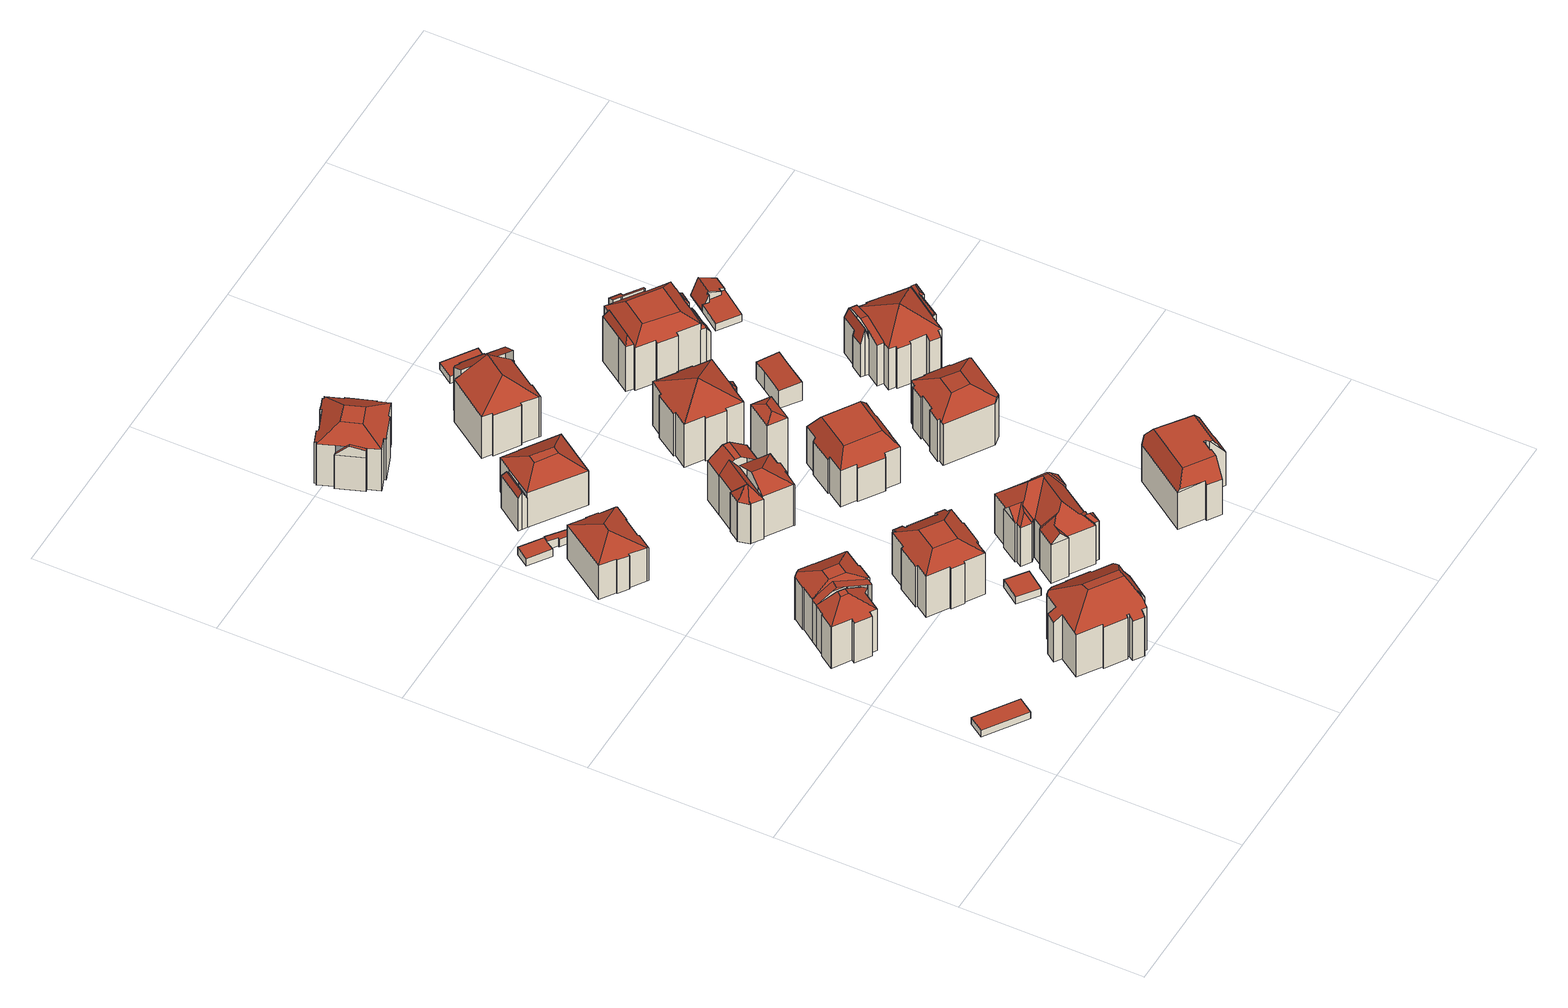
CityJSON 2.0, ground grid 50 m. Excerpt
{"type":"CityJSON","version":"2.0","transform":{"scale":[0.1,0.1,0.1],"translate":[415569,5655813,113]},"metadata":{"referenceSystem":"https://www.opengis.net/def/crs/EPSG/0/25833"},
"CityObjects":{
"building1":{"type":"Building","attributes":{"Dachtyp_tdc":"tdcPolyFlatRoof","Gemeindeschluessel":14612000,"Dachneigung":0,"QualitaetDacherkennung":82,"Geometrietyp2DReferenz":"3000","measuredHeight":2.28,"function":"31001_2463","roofType":"1000"},"geometry":[{"type":"Solid","lod":"2","boundaries":[[[[0,1,2,3]],[[1,4,5,2]],[[4,6,7,5]],[[6,0,3,7]],[[6,4,1,0]],[[3,2,5,7]]]],"semantics":{"surfaces":[{"type":"WallSurface"},{"type":"RoofSurface"},{"type":"GroundSurface"}],"values":[[0,0,0,0,1,2]]}}]},
"building2":{"type":"Building","attributes":{"Gemeindeschluessel":14612000,"Geometrietyp2DReferenz":"3000","function":"31001_9998","roofType":"9999"},"children":["building2-1","building2-2","building2-3"]},
"building2-1":{"type":"BuildingPart","attributes":{"Dachtyp_tdc":"tdcFreeFormRoof","Dachneigung":27.85,"QualitaetDacherkennung":49,"Geometrietyp2DReferenz":"3000","measuredHeight":16.97,"roofType":"5000"},"parents":["building2"],"geometry":[{"type":"MultiSurface","lod":"2","boundaries":[[[8,9,10,11]],[[9,12,13,10]],[[12,14,15,13]],[[14,16,17,15]],[[16,18,19,17]],[[18,20,21,19]],[[20,22,23,21]],[[22,24,25,23]],[[24,26,27,25]],[[26,28,29,27]],[[28,30,31,29]],[[30,32,33,31]],[[32,34,35,33]],[[34,36,37,35]],[[36,38,39,37]],[[38,40,39]],[[8,11,41]],[[18,16,14,12,9,8,42,43]],[[28,26,24,22,20,18,43,44]],[[38,36,34,32,30,28,44,45]],[[8,46,47,38,45,42]],[[45,44,43,42]],[[10,13,15,17,19,21,23,25,27,29,31,33,35,37,39,11]]],"semantics":{"surfaces":[{"type":"WallSurface"},{"type":"RoofSurface"},{"type":"GroundSurface"}],"values":[0,0,0,0,0,0,0,0,0,0,0,0,0,0,0,0,0,1,1,1,1,1,2]}}]},
"building2-2":{"type":"BuildingPart","attributes":{"Dachtyp_tdc":"tdcGableRoof","Dachneigung":21.35,"QualitaetDacherkennung":38,"Geometrietyp2DReferenz":"3000","measuredHeight":17.29,"roofType":"3100"},"parents":["building2"],"geometry":[{"type":"MultiSurface","lod":"2","boundaries":[[[41,48,49,50,51,46]],[[52,40,47,51,50]],[[53,11,39,54,55,56]],[[48,41,11,53]],[[40,52,54,39]]],"semantics":{"surfaces":[{"type":"RoofSurface"},{"type":"GroundSurface"},{"type":"WallSurface"}],"values":[0,0,1,2,2]}}]},
"building2-3":{"type":"BuildingPart","attributes":{"Dachtyp_tdc":"tdcCutTentRoof","Dachneigung":29.86,"QualitaetDacherkennung":54,"Geometrietyp2DReferenz":"3000","measuredHeight":16.96,"roofType":"9999"},"parents":["building2"],"geometry":[{"type":"MultiSurface","lod":"2","boundaries":[[[57,58,59,55]],[[58,60,61,59]],[[60,62,63,61]],[[62,64,65,63]],[[64,66,67,65]],[[66,68,69,67]],[[68,70,71,69]],[[70,72,73,71]],[[72,74,75,73]],[[74,76,77,75]],[[76,78,48,53,77]],[[60,58,57,79,80,81,82]],[[70,68,66,64,62,60,82,83]],[[78,76,74,72,70,83,84]],[[80,49,78,84,81]],[[84,83,82,81]],[[55,59,61,63,65,67,69,71,73,75,77,53,56]]],"semantics":{"surfaces":[{"type":"WallSurface"},{"type":"RoofSurface"},{"type":"GroundSurface"}],"values":[0,0,0,0,0,0,0,0,0,0,0,1,1,1,1,1,2]}}]},
"building3":{"type":"Building","attributes":{"Dachtyp_tdc":"tdcFreeFormRoof","Gemeindeschluessel":14612000,"Dachneigung":35.08,"QualitaetDacherkennung":35,"Geometrietyp2DReferenz":"3000","measuredHeight":19.45,"function":"31001_9998","roofType":"5000"},"geometry":[{"type":"Solid","lod":"2","boundaries":[[[[85,86,87,88]],[[86,89,90,87]],[[89,91,92,90]],[[91,93,94,92]],[[93,95,96,94]],[[95,97,98,96]],[[97,99,100,98]],[[99,101,102,100]],[[101,103,104,102]],[[103,105,106,104]],[[105,107,108,106]],[[107,109,110,108]],[[109,111,112,110]],[[111,113,114,112]],[[113,115,116,114]],[[115,117,118,116]],[[117,119,120,118]],[[119,121,122,120]],[[121,123,124,122]],[[123,125,126,124]],[[125,127,128,126]],[[127,129,130,128]],[[129,131,132,130]],[[131,133,134,132]],[[133,135,136,134]],[[135,85,88,136]],[[127,125,123,137,138,139,140,89,86,85,135,133,131,129]],[[139,141,142,99,97,95,93,91,140]],[[143,113,111,109,107,105,103,101,142,141,144]],[[115,113,143]],[[123,121,137]],[[91,89,140]],[[88,87,90,92,94,96,98,100,102,104,106,108,110,112,114,116,118,120,122,124,126,128,130,132,134,136]],[[115,143,144,138,137,121,119,117]],[[138,144,141,139]],[[101,99,142]]]],"semantics":{"surfaces":[{"type":"WallSurface"},{"type":"RoofSurface"},{"type":"GroundSurface"}],"values":[[0,0,0,0,0,0,0,0,0,0,0,0,0,0,0,0,0,0,0,0,0,0,0,0,0,0,1,1,1,0,0,0,2,1,1,0]]}}]},
"building4":{"type":"Building","attributes":{"Dachtyp_tdc":"tdcHipRoof","Gemeindeschluessel":14612000,"Dachneigung":26,"QualitaetDacherkennung":70,"Geometrietyp2DReferenz":"3000","measuredHeight":14.57,"function":"31001_9998","roofType":"3200"},"geometry":[{"type":"Solid","lod":"2","boundaries":[[[[145,146,147,148]],[[146,149,150,147]],[[149,151,152,150]],[[151,153,154,152]],[[153,155,156,154]],[[155,157,158,156]],[[157,159,160,158]],[[159,161,162,160]],[[161,163,164,162]],[[163,165,166,164]],[[165,167,168,166]],[[167,169,170,168]],[[169,171,172,170]],[[171,173,174,172]],[[173,175,176,174]],[[175,177,178,176]],[[177,179,180,178]],[[179,145,148,180]],[[175,173,171,169,167,165,181]],[[163,161,159,157,155,153,182]],[[165,163,182,181]],[[153,151,149,146,145,179,177,175,181,182]],[[148,147,150,152,154,156,158,160,162,164,166,168,170,172,174,176,178,180]]]],"semantics":{"surfaces":[{"type":"WallSurface"},{"type":"RoofSurface"},{"type":"GroundSurface"}],"values":[[0,0,0,0,0,0,0,0,0,0,0,0,0,0,0,0,0,0,1,1,1,1,2]]}}]},
"building5":{"type":"Building","attributes":{"Dachtyp_tdc":"tdcPolyFlatRoof","Gemeindeschluessel":14612000,"Dachneigung":0,"QualitaetDacherkennung":75,"Geometrietyp2DReferenz":"3000","measuredHeight":2.53,"function":"31001_9998","roofType":"1000"},"geometry":[{"type":"Solid","lod":"2","boundaries":[[[[183,184,185,186]],[[184,187,188,185]],[[187,189,190,188]],[[189,191,192,190]],[[191,183,186,192]],[[191,189,187,184,183]],[[186,185,188,190,192]]]],"semantics":{"surfaces":[{"type":"WallSurface"},{"type":"RoofSurface"},{"type":"GroundSurface"}],"values":[[0,0,0,0,0,1,2]]}}]},
"building6":{"type":"Building","attributes":{"Dachtyp_tdc":"tdcPolyFlatRoof","Gemeindeschluessel":14612000,"Dachneigung":3.89,"QualitaetDacherkennung":53,"Geometrietyp2DReferenz":"3000","measuredHeight":2.85,"function":"31001_9998","roofType":"2100"},"geometry":[{"type":"Solid","lod":"2","boundaries":[[[[193,194,195,196]],[[194,197,192,195]],[[197,198,190,192]],[[198,199,200,190]],[[199,201,202,200]],[[201,203,204,202]],[[203,193,196,204]],[[203,201,199,198,197,194,193]],[[196,195,192,190,200,202,204]]]],"semantics":{"surfaces":[{"type":"WallSurface"},{"type":"RoofSurface"},{"type":"GroundSurface"}],"values":[[0,0,0,0,0,0,0,1,2]]}}]},
"building7":{"type":"Building","attributes":{"Dachtyp_tdc":"tdcCutTentRoof","Gemeindeschluessel":14612000,"Dachneigung":30.69,"QualitaetDacherkennung":59,"Geometrietyp2DReferenz":"3000","measuredHeight":16.81,"function":"31001_9998","roofType":"9999"},"geometry":[{"type":"Solid","lod":"2","boundaries":[[[[205,206,207,208]],[[206,209,210,207]],[[209,211,212,210]],[[211,213,214,212]],[[213,215,216,214]],[[215,217,218,216]],[[217,219,220,218]],[[219,221,222,220]],[[221,223,224,222]],[[223,225,226,224]],[[225,227,228,226]],[[227,229,230,228]],[[229,231,232,230]],[[231,233,234,232]],[[233,235,236,234]],[[235,237,238,236]],[[237,239,240,238]],[[239,241,242,240]],[[241,243,244,242]],[[243,245,246,244]],[[245,247,248,246]],[[247,249,250,248]],[[249,251,252,250]],[[251,253,254,252]],[[253,255,256,254]],[[255,257,258,256]],[[257,259,260,258]],[[259,205,208,260]],[[235,233,231,229,227,225,223,221,219,217,215,213,211,209,261,262]],[[245,243,241,239,237,235,262,263]],[[255,253,251,249,247,245,263,264]],[[209,206,205,259,257,255,264,261]],[[264,263,262,261]],[[208,207,210,212,214,216,218,220,222,224,226,228,230,232,234,236,238,240,242,244,246,248,250,252,254,256,258,260]]]],"semantics":{"surfaces":[{"type":"WallSurface"},{"type":"RoofSurface"},{"type":"GroundSurface"}],"values":[[0,0,0,0,0,0,0,0,0,0,0,0,0,0,0,0,0,0,0,0,0,0,0,0,0,0,0,0,1,1,1,1,1,2]]}}]},
"building8":{"type":"Building","attributes":{"Dachtyp_tdc":"tdcPolyFlatRoof","Gemeindeschluessel":14612000,"Dachneigung":14.74,"QualitaetDacherkennung":52,"Geometrietyp2DReferenz":"3000","measuredHeight":2.52,"function":"31001_9998","roofType":"2100"},"geometry":[{"type":"Solid","lod":"2","boundaries":[[[[265,266,202,267]],[[266,268,200,202]],[[268,269,270,200]],[[269,271,272,270]],[[271,265,267,272]],[[271,269,268,266,265]],[[267,202,200,270,272]]]],"semantics":{"surfaces":[{"type":"WallSurface"},{"type":"RoofSurface"},{"type":"GroundSurface"}],"values":[[0,0,0,0,0,1,2]]}}]},
"building9":{"type":"Building","attributes":{"Dachtyp_tdc":"tdcPolyFlatRoof","Gemeindeschluessel":14612000,"Dachneigung":0,"QualitaetDacherkennung":70,"Geometrietyp2DReferenz":"3000","measuredHeight":2.39,"function":"31001_9998","roofType":"1000"},"geometry":[{"type":"Solid","lod":"2","boundaries":[[[[273,274,275,276]],[[274,277,278,275]],[[277,279,280,278]],[[279,273,276,280]],[[279,277,274,273]],[[276,275,278,280]]]],"semantics":{"surfaces":[{"type":"WallSurface"},{"type":"RoofSurface"},{"type":"GroundSurface"}],"values":[[0,0,0,0,1,2]]}}]},
"building10":{"type":"Building","attributes":{"Gemeindeschluessel":14612000,"Geometrietyp2DReferenz":"3000","function":"31001_9998","roofType":"9999"},"children":["building10-1","building10-2"]},
"building10-1":{"type":"BuildingPart","attributes":{"Dachtyp_tdc":"tdcFreeFormRoof","Dachneigung":61.08,"QualitaetDacherkennung":19,"Geometrietyp2DReferenz":"3000","measuredHeight":12.6,"roofType":"5000"},"parents":["building10"],"geometry":[{"type":"MultiSurface","lod":"2","boundaries":[[[281,282,283,284]],[[282,285,286,283]],[[287,288,289,290]],[[288,291,292,289]],[[291,293,294,292]],[[293,281,284,294]],[[288,287,295,281,296]],[[281,293,296]],[[295,285,282,281]],[[293,291,288,296]],[[284,283,286,297,290,289,292,294]]],"semantics":{"surfaces":[{"type":"WallSurface"},{"type":"RoofSurface"},{"type":"GroundSurface"}],"values":[0,0,0,0,0,0,1,1,1,1,2]}}]},
"building10-2":{"type":"BuildingPart","attributes":{"Dachtyp_tdc":"tdcCutTentRoof","Dachneigung":29.95,"QualitaetDacherkennung":56,"Geometrietyp2DReferenz":"3000","measuredHeight":14.91,"roofType":"9999"},"parents":["building10"],"geometry":[{"type":"MultiSurface","lod":"2","boundaries":[[[298,299,300,301]],[[299,302,287,290,300]],[[303,304,305,286,285]],[[304,306,307,305]],[[306,308,309,307]],[[308,298,301,309]],[[299,298,310,311]],[[302,299,311,312]],[[304,303,302,312,313]],[[298,308,306,304,313,310]],[[313,312,311,310]],[[301,300,290,297,286,305,307,309]]],"semantics":{"surfaces":[{"type":"WallSurface"},{"type":"RoofSurface"},{"type":"GroundSurface"}],"values":[0,0,0,0,0,0,1,1,1,1,1,2]}}]},
"building11":{"type":"Building","attributes":{"Gemeindeschluessel":14612000,"Geometrietyp2DReferenz":"3000","function":"31001_9998","roofType":"9999"},"children":["building11-1","building11-2"]},
"building11-1":{"type":"BuildingPart","attributes":{"Dachtyp_tdc":"tdcGableRoof","Dachneigung":43.43,"QualitaetDacherkennung":16,"Geometrietyp2DReferenz":"3000","measuredHeight":14.77,"roofType":"3100"},"parents":["building11"],"geometry":[{"type":"MultiSurface","lod":"2","boundaries":[[[314,315,316,317]],[[315,318,319,316]],[[318,320,321,319]],[[320,318,322,323,324]],[[325,326,327,323,322]],[[314,326,325,315]],[[315,325,322,318]],[[321,317,316,319]]],"semantics":{"surfaces":[{"type":"WallSurface"},{"type":"RoofSurface"},{"type":"GroundSurface"}],"values":[0,0,0,1,1,0,0,2]}}]},
"building11-2":{"type":"BuildingPart","attributes":{"Dachtyp_tdc":"tdcCutTentRoof","Dachneigung":29.61,"QualitaetDacherkennung":55,"Geometrietyp2DReferenz":"3000","measuredHeight":16.93,"roofType":"9999"},"parents":["building11"],"geometry":[{"type":"MultiSurface","lod":"2","boundaries":[[[328,329,326,314,317]],[[330,331,332,333,334,335,336,337,338,339,340,341,342,343]],[[344,345,346,347,348,330,343,349]],[[350,351,352,353,354,344,349,355]],[[341,356,324,327,329,328,350,355,342]],[[355,349,343,342]],[[321,357,358,359,360,361,362,363,364,365,366,367,368,369,370,371,372,373,374,375,376,377,378,317]],[[356,321,320]],[[356,341,357,321]],[[341,340,358,357]],[[340,339,359,358]],[[339,338,360,359]],[[338,337,361,360]],[[337,336,362,361]],[[336,335,363,362]],[[335,334,364,363]],[[334,333,365,364]],[[333,332,366,365]],[[332,331,367,366]],[[331,330,368,367]],[[330,348,369,368]],[[348,347,370,369]],[[347,346,371,370]],[[346,345,372,371]],[[345,344,373,372]],[[344,354,374,373]],[[354,353,375,374]],[[353,352,376,375]],[[352,351,377,376]],[[351,350,378,377]],[[350,328,317,378]]],"semantics":{"surfaces":[{"type":"WallSurface"},{"type":"RoofSurface"},{"type":"GroundSurface"}],"values":[0,1,1,1,1,1,2,0,0,0,0,0,0,0,0,0,0,0,0,0,0,0,0,0,0,0,0,0,0,0,0]}}]},
"building12":{"type":"Building","attributes":{"Gemeindeschluessel":14612000,"Geometrietyp2DReferenz":"3000","function":"31001_9998","roofType":"9999"},"children":["building12-1","building12-2","building12-3"]},
"building12-1":{"type":"BuildingPart","attributes":{"Dachtyp_tdc":"tdcHipAndGableRoof","Dachneigung":30.71,"QualitaetDacherkennung":43,"Geometrietyp2DReferenz":"3000","measuredHeight":17.16,"roofType":"5000"},"parents":["building12"],"geometry":[{"type":"MultiSurface","lod":"2","boundaries":[[[379,380,381,382,383]],[[380,384,385,381]],[[384,386,387,385]],[[386,388,389,387]],[[388,390,391,389]],[[390,392,393,391]],[[392,394,395,393]],[[394,396,397,398,395]],[[394,392,390,388,386,384,380,399]],[[380,379,400,401,402,399]],[[402,396,394,399]],[[403,382,381,385,387,389,391,393,395,398,404]]],"semantics":{"surfaces":[{"type":"WallSurface"},{"type":"RoofSurface"},{"type":"GroundSurface"}],"values":[0,0,0,0,0,0,0,0,1,1,1,2]}}]},
"building12-2":{"type":"BuildingPart","attributes":{"Dachtyp_tdc":"tdcFreeFormRoof","Dachneigung":53.69,"QualitaetDacherkennung":8,"Geometrietyp2DReferenz":"3000","measuredHeight":17.2,"roofType":"5000"},"parents":["building12"],"geometry":[{"type":"MultiSurface","lod":"2","boundaries":[[[405,406,407,408]],[[406,409,410,407]],[[409,411,412,410]],[[411,413,414,415,412]],[[416,417,418,419]],[[417,420,421,418]],[[420,405,408,421]],[[422,420,417]],[[423,422,417,416]],[[424,425,426,423,416,397,427,428,429]],[[425,424,413,411]],[[430,426,425,411,409]],[[431,430,409,406]],[[431,406,405]],[[422,423,426,430,431,405,420]],[[408,407,410,412,415,403,404,398,419,418,421]]],"semantics":{"surfaces":[{"type":"WallSurface"},{"type":"RoofSurface"},{"type":"GroundSurface"}],"values":[0,0,0,0,0,0,0,1,1,1,1,1,1,1,1,2]}}]},
"building12-3":{"type":"BuildingPart","attributes":{"Dachtyp_tdc":"tdcCutGableRoof","Dachneigung":35.68,"QualitaetDacherkennung":27,"Geometrietyp2DReferenz":"3000","measuredHeight":16.68,"roofType":"9999"},"parents":["building12"],"geometry":[{"type":"MultiSurface","lod":"2","boundaries":[[[414,432,433,415]],[[432,434,435,433]],[[434,383,382,435]],[[432,414,436,429,437,438]],[[434,432,438,439]],[[383,434,439,440,400]],[[439,438,437,440]],[[415,433,435,382,403]]],"semantics":{"surfaces":[{"type":"WallSurface"},{"type":"RoofSurface"},{"type":"GroundSurface"}],"values":[0,0,0,1,0,1,1,2]}}]},
"building13":{"type":"Building","attributes":{"Dachtyp_tdc":"tdcFreeFormRoof","Gemeindeschluessel":14612000,"Dachneigung":47.43,"QualitaetDacherkennung":12,"Geometrietyp2DReferenz":"3000","measuredHeight":19.6,"function":"31001_9998","roofType":"5000"},"geometry":[{"type":"Solid","lod":"2","boundaries":[[[[441,442,443,444]],[[442,445,446,443]],[[445,447,448,446]],[[447,449,450,448]],[[449,451,452,450]],[[451,453,454,452]],[[453,455,456,454]],[[455,457,458,456]],[[457,459,460,458]],[[459,461,462,460]],[[461,463,464,462]],[[463,465,466,464]],[[465,467,468,466]],[[467,469,470,468]],[[469,471,472,470]],[[471,473,474,472]],[[473,475,476,474]],[[475,477,478,476]],[[477,479,480,478]],[[479,481,482,480]],[[481,483,484,482]],[[483,485,486,484]],[[485,487,488,486]],[[487,489,490,488]],[[489,491,492,490]],[[491,493,494,492]],[[493,441,444,494]],[[495,493,491]],[[496,495,491,489]],[[497,498,499,500,501,496,489,487]],[[502,503,497,487,485]],[[504,502,485,483]],[[505,506,504,483,481]],[[505,481,479]],[[506,505,479,477]],[[507,508,509,503,502,504,506,477,475]],[[510,507,475,473]],[[511,510,473,471]],[[511,471,469]],[[507,510,511,469,467]],[[508,507,467,465]],[[509,508,465,463]],[[512,513,498,497,503,509,463,461]],[[514,515,516,512,461,459]],[[514,459,457]],[[515,514,457,455]],[[516,515,455,453]],[[513,512,516,453,451]],[[499,498,513,451,449]],[[500,499,449,447]],[[517,518,501,500,447,445]],[[517,445,442]],[[518,517,442,441]],[[495,496,501,518,441,493]],[[444,443,446,448,450,452,454,456,458,460,462,464,466,468,470,472,474,476,478,480,482,484,486,488,490,492,494]]]],"semantics":{"surfaces":[{"type":"WallSurface"},{"type":"RoofSurface"},{"type":"GroundSurface"}],"values":[[0,0,0,0,0,0,0,0,0,0,0,0,0,0,0,0,0,0,0,0,0,0,0,0,0,0,0,1,1,1,1,1,1,0,1,1,1,1,1,1,1,1,1,1,1,1,1,1,1,1,1,0,1,1,2]]}}]},
"building14":{"type":"Building","attributes":{"Dachtyp_tdc":"tdcFreeFormRoof","Gemeindeschluessel":14612000,"Dachneigung":24.17,"QualitaetDacherkennung":4,"Geometrietyp2DReferenz":"3000","measuredHeight":20.73,"function":"31001_9998","roofType":"5000"},"geometry":[{"type":"Solid","lod":"2","boundaries":[[[[519,520,521,522]],[[520,523,524,521]],[[523,525,526,524]],[[525,519,522,526]],[[527,523,520]],[[528,527,520,519]],[[528,519,525]],[[522,521,524,526]],[[527,528,525,523]]]],"semantics":{"surfaces":[{"type":"WallSurface"},{"type":"RoofSurface"},{"type":"GroundSurface"}],"values":[[0,0,0,0,1,1,1,2,1]]}}]},
"building15":{"type":"Building","attributes":{"Gemeindeschluessel":14612000,"Geometrietyp2DReferenz":"3000","function":"31001_9998","roofType":"9999"},"children":["building15-1","building15-2"]},
"building15-1":{"type":"BuildingPart","attributes":{"Dachtyp_tdc":"tdcPolyFlatRoof","Dachneigung":31.22,"QualitaetDacherkennung":39,"Geometrietyp2DReferenz":"3000","measuredHeight":16.66,"roofType":"2100"},"parents":["building15"],"geometry":[{"type":"MultiSurface","lod":"2","boundaries":[[[529,530,531,532]],[[530,533,534,531]],[[533,535,536,534]],[[535,537,538,536]],[[537,539,540,538]],[[539,541,542,540]],[[541,543,544,545,542]],[[546,529,532,547,548]],[[546,549,550,551,543,541,539,537,535,533,530,529]],[[532,531,534,536,538,540,542,545,552,547]]],"semantics":{"surfaces":[{"type":"WallSurface"},{"type":"RoofSurface"},{"type":"GroundSurface"}],"values":[0,0,0,0,0,0,0,0,1,2]}}]},
"building15-2":{"type":"BuildingPart","attributes":{"Dachtyp_tdc":"tdcHipAndGableRoof","Dachneigung":25.95,"QualitaetDacherkennung":41,"Geometrietyp2DReferenz":"3000","measuredHeight":18.56,"roofType":"5000"},"parents":["building15"],"geometry":[{"type":"MultiSurface","lod":"2","boundaries":[[[544,553,554,545]],[[553,555,556,554]],[[555,557,558,556]],[[557,559,560,558]],[[559,561,562,560]],[[561,563,564,562]],[[563,565,566,564]],[[565,567,568,566]],[[567,569,570,568]],[[569,571,572,570]],[[571,573,574,572]],[[573,575,576,574]],[[575,548,547,576]],[[573,571,569,567,565,563,577]],[[563,561,559,557,555,553,544,551,578,577]],[[578,549,548,575,573,577]],[[552,545,554,556,558,560,562,564,566,568,570,572,574,576,547]]],"semantics":{"surfaces":[{"type":"WallSurface"},{"type":"RoofSurface"},{"type":"GroundSurface"}],"values":[0,0,0,0,0,0,0,0,0,0,0,0,0,1,1,1,2]}}]},
"building16":{"type":"Building","attributes":{"Dachtyp_tdc":"tdcCutTentRoof","Gemeindeschluessel":14612000,"Dachneigung":0.109,"QualitaetDacherkennung":66,"Geometrietyp2DReferenz":"3000","measuredHeight":16.79,"function":"31001_9998","roofType":"9999"},"geometry":[{"type":"Solid","lod":"2","boundaries":[[[[579,580,581,582]],[[580,583,584,581]],[[583,585,586,584]],[[585,587,588,586]],[[587,589,590,588]],[[589,591,592,590]],[[591,593,594,592]],[[593,595,596,594]],[[595,597,598,596]],[[597,599,600,598]],[[599,601,602,600]],[[601,603,604,602]],[[603,605,606,604]],[[605,607,608,606]],[[607,609,610,608]],[[609,611,612,610]],[[611,613,614,612]],[[613,615,616,614]],[[615,617,618,616]],[[617,579,582,618]],[[593,591,589,587,585,583,619,620]],[[603,601,599,597,595,593,620,621]],[[613,611,609,607,605,603,621,622]],[[583,580,579,617,615,613,622,619]],[[622,621,620,619]],[[582,581,584,586,588,590,592,594,596,598,600,602,604,606,608,610,612,614,616,618]]]],"semantics":{"surfaces":[{"type":"WallSurface"},{"type":"RoofSurface"},{"type":"GroundSurface"}],"values":[[0,0,0,0,0,0,0,0,0,0,0,0,0,0,0,0,0,0,0,0,1,1,1,1,1,2]]}}]},
"building17":{"type":"Building","attributes":{"Gemeindeschluessel":14612000,"Geometrietyp2DReferenz":"3000","function":"31001_9998","roofType":"9999"},"children":["building17-1","building17-2"]},
"building17-1":{"type":"BuildingPart","attributes":{"Dachtyp_tdc":"tdcFreeFormRoof","Dachneigung":45.45,"QualitaetDacherkennung":17,"Geometrietyp2DReferenz":"3000","measuredHeight":13.07,"roofType":"5000"},"parents":["building17"],"geometry":[{"type":"MultiSurface","lod":"2","boundaries":[[[623,624,625,626]],[[624,627,628,625]],[[627,629,630,628]],[[629,631,632,630]],[[631,633,634,632]],[[635,633,631]],[[636,635,631,629]],[[637,636,629,627]],[[638,637,627,624]],[[638,624,623]],[[635,636,637,638,623,633]],[[626,625,628,630,632,634]]],"semantics":{"surfaces":[{"type":"WallSurface"},{"type":"RoofSurface"},{"type":"GroundSurface"}],"values":[0,0,0,0,0,1,1,1,1,1,1,2]}}]},
"building17-2":{"type":"BuildingPart","attributes":{"Dachtyp_tdc":"tdcTentRoof","Dachneigung":30.02,"QualitaetDacherkennung":56,"Geometrietyp2DReferenz":"3000","measuredHeight":19.21,"roofType":"3500"},"parents":["building17"],"geometry":[{"type":"MultiSurface","lod":"2","boundaries":[[[639,640,641,642]],[[640,643,644,641]],[[643,645,646,644]],[[645,647,648,646]],[[647,649,650,648]],[[649,651,652,650]],[[651,653,654,652]],[[653,655,656,654]],[[655,657,658,656]],[[657,659,660,658]],[[659,661,662,660]],[[661,663,664,662]],[[663,665,623,626,664]],[[666,667,668,634,633]],[[667,669,670,668]],[[669,671,672,670]],[[671,639,642,672]],[[653,651,649,647,645,643,673]],[[663,661,659,657,655,653,673]],[[667,666,665,663,673]],[[643,640,639,671,669,667,673]],[[642,641,644,646,648,650,652,654,656,658,660,662,664,626,634,668,670,672]]],"semantics":{"surfaces":[{"type":"WallSurface"},{"type":"RoofSurface"},{"type":"GroundSurface"}],"values":[0,0,0,0,0,0,0,0,0,0,0,0,0,0,0,0,0,1,1,1,1,2]}}]},
"building18":{"type":"Building","attributes":{"Dachtyp_tdc":"tdcFreeFormRoof","Gemeindeschluessel":14612000,"Dachneigung":1.62,"QualitaetDacherkennung":51,"Geometrietyp2DReferenz":"3000","measuredHeight":17.29,"function":"31001_9998","roofType":"5000"},"geometry":[{"type":"Solid","lod":"2","boundaries":[[[[674,675,676,677]],[[675,678,679,676]],[[678,680,681,679]],[[680,682,683,681]],[[682,684,685,683]],[[684,686,687,685]],[[686,688,689,687]],[[688,690,691,689]],[[690,692,693,691]],[[692,694,695,693]],[[694,696,697,695]],[[696,698,699,697]],[[698,700,701,699]],[[700,702,703,701]],[[702,674,677,703]],[[704,705,694,692,706,707]],[[708,709,698,696,705,704]],[[700,709,708,710,674,702]],[[686,711,707,706,690,688]],[[711,684,682,680,678,675,710,708,704,707]],[[696,694,705]],[[675,674,710]],[[686,684,711]],[[700,698,709]],[[677,676,679,681,683,685,687,689,691,693,695,697,699,701,703]],[[692,690,706]]]],"semantics":{"surfaces":[{"type":"WallSurface"},{"type":"RoofSurface"},{"type":"GroundSurface"}],"values":[[0,0,0,0,0,0,0,0,0,0,0,0,0,0,0,1,1,1,1,1,0,0,0,0,2,0]]}}]},
"building19":{"type":"Building","attributes":{"Dachtyp_tdc":"tdcPolyFlatRoof","Gemeindeschluessel":14612000,"Dachneigung":0,"QualitaetDacherkennung":67,"Geometrietyp2DReferenz":"3000","measuredHeight":2.29,"function":"31001_9998","roofType":"1000"},"geometry":[{"type":"Solid","lod":"2","boundaries":[[[[712,713,714,715]],[[713,716,717,714]],[[716,718,719,717]],[[718,712,715,719]],[[718,716,713,712]],[[715,714,717,719]]]],"semantics":{"surfaces":[{"type":"WallSurface"},{"type":"RoofSurface"},{"type":"GroundSurface"}],"values":[[0,0,0,0,1,2]]}}]},
"building20":{"type":"Building","attributes":{"Dachtyp_tdc":"tdcFreeFormRoof","Gemeindeschluessel":14612000,"Dachneigung":29.41,"QualitaetDacherkennung":53,"Geometrietyp2DReferenz":"3000","measuredHeight":17.42,"function":"31001_9998","roofType":"5000"},"geometry":[{"type":"Solid","lod":"2","boundaries":[[[[720,721,722,723]],[[724,725,726]],[[727,728,729]],[[730,731,732]],[[733,734,735]],[[736,737,738,739,740,741,742,743,744,745,746,747,748,749,750,751,752]],[[734,733,737,736]],[[733,753,738,737]],[[753,754,739,738]],[[754,755,740,739]],[[755,756,741,740]],[[756,757,742,741]],[[757,758,743,742]],[[758,759,744,743]],[[759,728,745,744]],[[728,727,746,745]],[[727,760,747,746]],[[760,761,748,747]],[[761,725,749,748]],[[725,724,750,749]],[[724,731,751,750]],[[731,730,752,751]],[[730,734,736,752]],[[731,724,726,721,720,732]],[[730,732,720,723,735,734]],[[722,729,728,759,758,757,756,755,754,753,733,735,723]],[[721,726,725,761,760,727,729,722]]]],"semantics":{"surfaces":[{"type":"RoofSurface"},{"type":"WallSurface"},{"type":"GroundSurface"}],"values":[[0,1,1,1,1,2,1,1,1,1,1,1,1,1,1,1,1,1,1,1,1,1,1,0,0,0,0]]}}]},
"building21":{"type":"Building","attributes":{"Dachtyp_tdc":"tdcPolyFlatRoof","Gemeindeschluessel":14612000,"Dachneigung":4.37,"QualitaetDacherkennung":37,"Geometrietyp2DReferenz":"3000","measuredHeight":6.24,"function":"31001_9998","roofType":"2100"},"geometry":[{"type":"Solid","lod":"2","boundaries":[[[[762,763,764,765]],[[763,766,767,764]],[[766,768,769,767]],[[768,770,771,769]],[[770,772,773,771]],[[772,762,765,773]],[[772,770,768,766,763,762]],[[765,764,767,769,771,773]]]],"semantics":{"surfaces":[{"type":"WallSurface"},{"type":"RoofSurface"},{"type":"GroundSurface"}],"values":[[0,0,0,0,0,0,1,2]]}}]},
"building22":{"type":"Building","attributes":{"Gemeindeschluessel":14612000,"Geometrietyp2DReferenz":"3000","function":"31001_9998","roofType":"9999"},"children":["building22-1","building22-2","building22-3","building22-4","building22-5"]},
"building22-1":{"type":"BuildingPart","attributes":{"Dachtyp_tdc":"tdcFreeFormRoof","Dachneigung":60.73,"QualitaetDacherkennung":9,"Geometrietyp2DReferenz":"3000","measuredHeight":13.54,"roofType":"5000"},"parents":["building22"],"geometry":[{"type":"MultiSurface","lod":"2","boundaries":[[[774,775,776,777]],[[775,778,779,776]],[[778,780,781,779]],[[780,782,783,781]],[[782,784,785,783]],[[784,786,787,785]],[[788,774,777,789]],[[786,784,790]],[[784,782,780,778,775,774,790]],[[774,788,786,790]],[[777,776,779,781,783,785,787,789]]],"semantics":{"surfaces":[{"type":"WallSurface"},{"type":"RoofSurface"},{"type":"GroundSurface"}],"values":[0,0,0,0,0,0,0,1,1,1,2]}}]},
"building22-2":{"type":"BuildingPart","attributes":{"Dachtyp_tdc":"tdcPolyFlatRoof","Dachneigung":24.89,"QualitaetDacherkennung":14,"Geometrietyp2DReferenz":"3000","measuredHeight":15.17,"roofType":"2100"},"parents":["building22"],"geometry":[{"type":"MultiSurface","lod":"2","boundaries":[[[791,792,793]],[[791,794,795,792]],[[794,796,797,795]],[[796,798,799,797]],[[798,800,801,799]],[[800,802,803,804,801]],[[802,800,798,796,794,791]],[[792,795,797,799,801,804]]],"semantics":{"surfaces":[{"type":"WallSurface"},{"type":"RoofSurface"},{"type":"GroundSurface"}],"values":[0,0,0,0,0,0,1,2]}}]},
"building22-3":{"type":"BuildingPart","attributes":{"Dachtyp_tdc":"tdcFreeFormRoof","Dachneigung":67.05,"QualitaetDacherkennung":11,"Geometrietyp2DReferenz":"3000","measuredHeight":17.81,"roofType":"5000"},"parents":["building22"],"geometry":[{"type":"MultiSurface","lod":"2","boundaries":[[[805,806,807,808]],[[806,809,810,807]],[[809,811,812,810]],[[811,813,814,815,812]],[[805,808,816]],[[817,813,811]],[[811,818,806,819,817]],[[819,806,805]],[[817,819,805,813]],[[809,818,811]],[[806,818,809]],[[807,810,812,815,808]]],"semantics":{"surfaces":[{"type":"WallSurface"},{"type":"RoofSurface"},{"type":"GroundSurface"}],"values":[0,0,0,0,0,1,1,1,1,0,0,2]}}]},
"building22-4":{"type":"BuildingPart","attributes":{"Dachtyp_tdc":"tdcCutTentRoof","Dachneigung":1.84,"QualitaetDacherkennung":56,"Geometrietyp2DReferenz":"3000","measuredHeight":17.62,"roofType":"9999"},"parents":["building22"],"geometry":[{"type":"MultiSurface","lod":"2","boundaries":[[[803,820,821,804]],[[820,822,823,821]],[[822,824,825,823]],[[824,826,827,825]],[[826,828,829,827]],[[830,831,832]],[[830,833,788,789,831]],[[834,787,786]],[[834,835,836,787]],[[835,837,838,836]],[[837,839,840,838]],[[839,841,842,840]],[[841,843,844,842]],[[843,845,808,844]],[[845,816,808]],[[814,846,847,815]],[[846,793,792,847]],[[834,833,830,828,826,824,848,849]],[[843,841,839,837,835,834,849,850]],[[846,814,816,845,843,850,851]],[[824,822,820,803,793,846,851,848]],[[851,850,849,848]],[[804,821,823,825,827,831,789,787,836,838,840,842,844,808,815,847,792]]],"semantics":{"surfaces":[{"type":"WallSurface"},{"type":"RoofSurface"},{"type":"GroundSurface"}],"values":[0,0,0,0,0,0,0,0,0,0,0,0,0,0,0,0,0,1,1,1,1,1,2]}}]},
"building22-5":{"type":"BuildingPart","attributes":{"Dachtyp_tdc":"tdcFreeFormRoof","Dachneigung":55.96,"QualitaetDacherkennung":13,"Geometrietyp2DReferenz":"3000","measuredHeight":13.44,"roofType":"5000"},"parents":["building22"],"geometry":[{"type":"MultiSurface","lod":"2","boundaries":[[[829,852,853,827]],[[852,854,855,853]],[[854,832,831,855]],[[856,832,854]],[[857,856,854,852]],[[857,852,829]],[[856,857,829,832]],[[827,853,855,831]]],"semantics":{"surfaces":[{"type":"WallSurface"},{"type":"RoofSurface"},{"type":"GroundSurface"}],"values":[0,0,0,1,1,1,1,2]}}]},
"building23":{"type":"Building","attributes":{"Gemeindeschluessel":14612000,"Geometrietyp2DReferenz":"3000","function":"31001_9998","roofType":"9999"},"children":["building23-1","building23-2","building23-3","building23-4"]},
"building23-1":{"type":"BuildingPart","attributes":{"Dachtyp_tdc":"tdcFreeFormRoof","Dachneigung":76.48,"QualitaetDacherkennung":25,"Geometrietyp2DReferenz":"3000","measuredHeight":15.36,"roofType":"5000"},"parents":["building23"],"geometry":[{"type":"MultiSurface","lod":"2","boundaries":[[[858,859,860,861]],[[859,862,863,860]],[[862,864,865,863]],[[864,866,867,865]],[[868,869,870,871]],[[869,858,861,870]],[[866,864,872]],[[864,862,859,858,869,872]],[[869,868,873,866,872]],[[861,860,863,865,867,874,871,870]]],"semantics":{"surfaces":[{"type":"WallSurface"},{"type":"RoofSurface"},{"type":"GroundSurface"}],"values":[0,0,0,0,0,0,1,1,1,2]}}]},
"building23-2":{"type":"BuildingPart","attributes":{"Dachtyp_tdc":"tdcFreeFormRoof","Dachneigung":47.25,"QualitaetDacherkennung":13,"Geometrietyp2DReferenz":"3000","measuredHeight":15.22,"roofType":"5000"},"parents":["building23"],"geometry":[{"type":"MultiSurface","lod":"2","boundaries":[[[875,876,877]],[[878,879,880,881,882]],[[879,883,884,880]],[[883,885,886,884]],[[885,887,888,886]],[[887,875,877,888]],[[889,890,885,883]],[[891,889,883,879]],[[891,879,878]],[[892,890,889,891,878,875]],[[892,875,887]],[[890,892,887,885]],[[877,881,880,884,886,888]]],"semantics":{"surfaces":[{"type":"WallSurface"},{"type":"RoofSurface"},{"type":"GroundSurface"}],"values":[0,0,0,0,0,0,1,1,1,1,1,1,2]}}]},
"building23-3":{"type":"BuildingPart","attributes":{"Dachtyp_tdc":"tdcGableRoof","Dachneigung":11.79,"QualitaetDacherkennung":26,"Geometrietyp2DReferenz":"3000","measuredHeight":15.48,"roofType":"3100"},"parents":["building23"],"geometry":[{"type":"MultiSurface","lod":"2","boundaries":[[[893,894,895,896]],[[894,897,868,871,895]],[[898,899,900,867]],[[901,897,894,893,902,903]],[[903,899,898,901]],[[904,896,895,871,874,867,900]]],"semantics":{"surfaces":[{"type":"WallSurface"},{"type":"RoofSurface"},{"type":"GroundSurface"}],"values":[0,0,0,1,1,2]}}]},
"building23-4":{"type":"BuildingPart","attributes":{"Dachtyp_tdc":"tdcTentRoof","Dachneigung":31.49,"QualitaetDacherkennung":41,"Geometrietyp2DReferenz":"3000","measuredHeight":18.72,"roofType":"3500"},"parents":["building23"],"geometry":[{"type":"MultiSurface","lod":"2","boundaries":[[[905,906,907,900]],[[906,908,909,907]],[[908,910,911,909]],[[910,912,913,911]],[[912,914,915,913]],[[914,882,881,915]],[[876,916,917,877]],[[916,918,919,917]],[[918,920,921,919]],[[920,922,923,921]],[[922,924,925,923]],[[924,926,927,925]],[[926,928,929,927]],[[928,930,931,929]],[[930,932,933,931]],[[932,934,935,933]],[[934,893,896,935]],[[914,912,910,908,906,905,936]],[[916,876,882,914,936]],[[934,932,930,928,926,924,922,920,918,916,936]],[[905,937,902,893,934,936]],[[907,909,911,913,915,881,877,917,919,921,923,925,927,929,931,933,935,896,904,900]]],"semantics":{"surfaces":[{"type":"WallSurface"},{"type":"RoofSurface"},{"type":"GroundSurface"}],"values":[0,0,0,0,0,0,0,0,0,0,0,0,0,0,0,0,0,1,1,1,1,2]}}]},
"building24":{"type":"Building","attributes":{"Dachtyp_tdc":"tdcPolyFlatRoof","Gemeindeschluessel":14612000,"Dachneigung":0,"QualitaetDacherkennung":46,"Geometrietyp2DReferenz":"3000","measuredHeight":2.31,"function":"31001_9998","roofType":"1000"},"geometry":[{"type":"Solid","lod":"2","boundaries":[[[[938,939,940,941]],[[939,942,943,940]],[[942,944,945,943]],[[946,938,941,947]],[[946,948,949,950,944,942,939,938]],[[941,940,943,945,951,952,953,947]],[[944,950,951,945]],[[950,949,952,951]],[[949,948,953,952]],[[948,946,947,953]]]],"semantics":{"surfaces":[{"type":"WallSurface"},{"type":"RoofSurface"},{"type":"GroundSurface"}],"values":[[0,0,0,0,1,2,0,0,0,0]]}}]},
"building25":{"type":"Building","attributes":{"Dachtyp_tdc":"tdcFreeFormRoof","Gemeindeschluessel":14612000,"Dachneigung":68.44,"QualitaetDacherkennung":3,"Geometrietyp2DReferenz":"3000","measuredHeight":5.22,"function":"31001_9998","roofType":"5000"},"geometry":[{"type":"Solid","lod":"2","boundaries":[[[[954,955,956,940]],[[955,957,958,956]],[[957,959,953,958]],[[959,960,952,953]],[[960,961,951,952]],[[961,962,945,951]],[[962,963,943,945]],[[963,954,940,943]],[[964,965,955,954,963,962]],[[960,959,957,965,964,961]],[[957,955,965]],[[962,961,964]],[[940,956,958,953,952,951,945,943]]]],"semantics":{"surfaces":[{"type":"WallSurface"},{"type":"RoofSurface"},{"type":"GroundSurface"}],"values":[[0,0,0,0,0,0,0,0,1,1,0,0,2]]}}]}
},
"vertices":[
[54,259,30],[164,184,30],[164,184,7],[54,259,7],[136,143,30],[136,143,7],[26,218,30],[26,218,7],
[125,726,145],[151,762,146],[151,762,4],[125,726,4],[149,764,145],[149,764,4],[171,795,145],[171,795,4],[170,797,145],[170,797,4],[185,799,150],[185,799,4],[200,802,144],[200,802,4],[200,801,145],[200,801,4],[232,780,145],[232,780,4],[231,778,146],[231,778,4],[305,729,146],[305,729,4],[307,728,144],[307,728,4],[278,683,144],[278,683,4],[282,680,141],[282,680,4],[256,640,141],[256,640,4],[252,643,144],[252,643,4],[252,643,140],[125,726,143],[177,709,174],[196,738,174],[237,712,174],[218,683,174],[127,725,145],[243,649,144],
[113,709,143],[115,708,144],[161,678,177],[173,695,177],[241,626,140],[113,709,4],[241,626,4],[231,632,4],[216,642,4],
[231,632,134],[203,624,145],[203,624,4],[170,574,144],[170,574,4],[153,585,144],[153,585,4],[148,576,138],[148,576,4],[107,603,138],[107,603,4],[113,612,144],[113,612,4],[66,642,144],[66,642,4],[65,643,143],[65,643,4],[92,683,143],[92,683,4],[94,681,144],[94,681,4],[113,709,144],[222,638,140],[216,642,145],[169,660,174],[158,644,174],[140,656,174],[151,672,174],
[365,66,148],[368,71,152],[368,71,9],[365,66,9],[308,111,152],[308,111,9],[347,169,157],[347,169,9],[328,182,142],[328,182,9],[346,208,143],[346,208,9],[365,195,157],[365,195,9],[390,233,158],[390,233,9],[427,239,148],[427,239,9],[461,216,148],[461,216,9],[464,221,144],[464,221,9],[519,184,144],[519,184,9],[515,179,149],[515,179,9],[564,146,149],[564,146,9],[558,137,157],[558,137,9],[536,104,168],[536,104,9],[550,95,143],[550,95,9],[506,31,142],[506,31,9],[492,41,169],[492,41,9],[468,5,152],[468,5,9],[456,13,152],[456,13,9],[447,0,141],[447,0,9],[420,18,141],[420,18,9],[429,32,152],[429,32,9],[423,36,152],[423,36,9],[419,30,148],[419,30,9],[481,25,169],[490,78,204],[409,132,204],[311,116,156],[421,155,202],[399,234,163],[549,124,168],[505,99,202],
[177,1256,119],[144,1207,119],[144,1207,7],[177,1256,7],[147,1204,117],[147,1204,7],[120,1164,117],[120,1164,7],[117,1166,119],[117,1166,7],[76,1194,121],[76,1194,7],[74,1191,119],[74,1191,7],[46,1210,120],[46,1210,7],[47,1212,121],[47,1212,7],[8,1239,122],[8,1239,7],[94,1369,122],[94,1369,7],[137,1340,121],[137,1340,7],[139,1343,119],[139,1343,7],[167,1325,118],[167,1325,7],[165,1321,120],[165,1321,7],[203,1296,119],[203,1296,7],[206,1294,118],[206,1294,7],[180,1254,118],[180,1254,7],[110,1279,153],[96,1259,153],
[84,1404,32],[26,1444,32],[26,1444,7],[84,1404,7],[51,1480,32],[51,1480,7],[109,1440,32],[109,1440,7],[98,1425,32],[98,1425,7],
[119,1405,33],[122,1408,33],[122,1408,7],[119,1405,7],[98,1425,35],[109,1440,35],[183,1388,29],[183,1388,7],[176,1378,29],[176,1378,7],[154,1381,31],[154,1381,7],
[375,618,145],[380,615,149],[380,615,9],[375,618,9],[409,660,149],[409,660,9],[417,655,149],[417,655,9],[425,667,140],[425,667,9],[447,653,140],[447,653,9],[439,640,149],[439,640,9],[445,637,149],[445,637,9],[446,640,147],[446,640,9],[510,599,147],[510,599,9],[508,596,149],[508,596,9],[513,592,149],[513,592,9],[521,604,141],[521,604,9],[543,590,141],[543,590,9],[535,578,149],[535,578,9],[544,572,149],[544,572,9],[516,528,148],[516,528,9],[520,526,146],[520,526,9],[481,466,145],[481,466,9],[476,469,148],[476,469,9],[453,433,148],[453,433,9],[404,464,148],[404,464,9],[402,461,145],[402,461,9],[370,481,145],[370,481,9],[372,485,148],[372,485,9],[318,520,148],[318,520,9],[341,556,148],[341,556,9],[337,559,145],[337,559,9],[421,596,177],[480,558,177],[441,499,177],[383,537,177],
[163,1359,32],[176,1378,26],[163,1359,7],[183,1388,23],[242,1348,23],[242,1348,7],[221,1318,32],[221,1318,7],
[549,365,33],[511,313,33],[511,313,9],[549,365,9],[457,352,33],[457,352,9],[495,405,33],[495,405,9],
[191,1578,112],[194,1582,103],[194,1582,4],[191,1578,4],[196,1581,103],[196,1581,4],[144,1504,105],[133,1512,131],[133,1512,4],[144,1504,4],[124,1518,112],[124,1518,4],[175,1590,112],[175,1590,4],[195,1579,107],[177,1576,130],[195,1579,4],
[358,1526,119],[279,1410,120],[279,1410,4],[358,1526,4],[144,1504,121],[196,1581,120],[220,1617,120],[220,1617,4],[262,1589,120],[262,1589,4],[264,1590,119],[264,1590,4],[283,1505,153],[270,1486,153],[214,1522,152],[229,1544,152],
[74,1899,122],[68,1897,122],[68,1897,8],[74,1899,8],[41,1969,122],[41,1969,8],[48,1971,122],[48,1971,8],[53,1936,155],[60,1938,155],[57,1947,147],[68,1897,146],[74,1899,146],[72,1905,148],
[74,1899,147],[74,1899,148],[181,2070,147],[176,2068,147],[175,2073,144],[155,2065,144],[145,2062,144],[137,2059,144],[140,2055,147],[74,2029,147],[72,2035,144],[35,2021,144],[37,2016,147],[32,2014,147],[99,1984,177],[151,2002,177],[237,1920,147],[225,1952,147],[230,1954,144],[203,2027,144],[198,2025,147],[170,1952,177],[87,1866,148],[123,1879,148],[125,1874,144],[196,1900,145],[195,1904,147],[117,1932,177],[48,1971,147],[32,2014,8],[37,2016,8],[35,2021,8],[72,2035,8],[74,2029,8],[140,2055,8],[137,2059,8],[145,2062,8],[155,2065,8],[175,2073,8],[176,2068,8],[181,2070,8],[198,2025,8],[203,2027,8],[230,1954,8],[225,1952,8],[237,1920,8],[195,1904,8],[196,1900,8],[125,1874,8],[123,1879,8],[87,1866,8],
[485,1062,143],[512,1044,143],[512,1044,3],[485,1062,3],[485,1062,137],[493,1015,143],[493,1015,3],[501,1010,137],[501,1010,3],[482,983,137],[482,983,3],[478,985,140],[478,985,3],[450,944,140],[450,944,3],[448,946,142],[448,946,3],[378,993,142],[378,993,136],[378,993,3],[433,1023,175],[478,1066,143],[444,1089,143],[410,1039,175],[444,1089,3],[410,1039,3],
[338,1041,136],[340,1042,136],[340,1042,3],[338,1041,3],[359,1070,136],[359,1070,3],[361,1068,136],[361,1068,3],[396,1120,136],[396,1120,134],[396,1120,3],[375,989,136],[347,1009,136],[347,1009,3],[375,989,3],[345,1008,136],[345,1008,3],[348,1013,142],[368,1027,173],[420,1105,175],[369,1029,174],[369,1029,175],[410,1039,136],[444,1089,136],[426,1100,165],[366,1033,172],[343,1038,143],
[428,1168,134],[428,1168,3],[517,1110,137],[517,1110,3],[398,1119,136],[432,1097,170],[463,1145,170],[478,1135,170],[447,1087,170],
[585,417,140],[581,419,140],[581,419,9],[585,417,9],[611,467,140],[611,467,9],[616,463,140],[616,463,9],[645,508,140],[645,508,9],[729,453,140],[729,453,9],[731,456,140],[731,456,9],[767,433,140],[767,433,9],[773,406,140],[773,406,9],[751,373,140],[751,373,9],[747,376,140],[747,376,9],[691,292,140],[691,292,9],[694,290,140],[694,290,9],[689,282,140],[689,282,9],[700,274,140],[700,274,9],[682,247,140],[682,247,9],[670,254,140],[670,254,9],[665,247,140],[665,247,9],[601,290,140],[601,290,9],[598,284,140],[598,284,9],[558,310,140],[558,310,9],[591,359,140],[591,359,9],[600,361,140],[600,361,9],[616,386,140],[616,386,9],[613,388,140],[613,388,9],[600,384,140],[600,384,9],[574,401,140],[574,401,9],[603,407,163],[617,418,169],[696,403,203],[695,405,205],[662,427,204],[626,419,175],[625,420,175],[626,324,186],[646,328,202],[614,326,181],[578,297,166],[595,322,166],[659,276,163],[658,283,168],[655,285,168],[666,277,158],[677,270,158],[739,416,171],[738,414,171],[744,412,170],[741,416,172],[740,416,172],[596,443,171],[623,425,171],
[543,1068,198],[588,1136,198],[588,1136,3],[543,1068,3],[635,1106,198],[635,1106,3],[590,1037,198],[590,1037,3],[596,1098,210],[582,1076,210],
[410,1843,149],[421,1844,145],[421,1844,4],[410,1843,4],[432,1837,145],[432,1837,4],[435,1841,142],[435,1841,4],[491,1803,142],[491,1803,4],[488,1799,145],[488,1799,4],[532,1768,145],[532,1768,4],[508,1734,170],[508,1734,137],[508,1734,4],[391,1814,170],[391,1814,4],[391,1814,154],[419,1795,170],[451,1773,170],[472,1759,170],[451,1773,4],
[507,1731,137],[507,1731,4],[503,1734,141],[503,1734,4],[451,1657,140],[451,1657,4],[455,1655,137],[455,1655,4],[429,1618,137],[429,1618,4],[426,1620,140],[426,1620,4],[385,1649,142],[385,1649,4],[382,1645,138],[382,1645,4],[318,1688,141],[318,1688,4],[321,1692,144],[321,1692,4],[298,1708,145],[298,1708,4],[377,1824,146],[377,1824,4],[407,1709,189],[451,1773,189],
[617,983,119],[621,980,130],[621,980,7],[617,983,7],[644,1015,130],[644,1015,7],[696,981,130],[696,981,7],[699,986,121],[699,986,7],[732,964,122],[732,964,7],[729,960,130],[729,960,7],[780,927,130],[780,927,7],[755,890,130],[755,890,7],[760,887,122],[760,887,7],[722,829,121],[722,829,7],[718,831,129],[718,831,7],[689,787,129],[689,787,7],[653,810,129],[653,810,7],[649,805,119],[649,805,7],[586,847,119],[586,847,7],[589,851,128],[589,851,7],[552,875,128],[552,875,7],[581,920,129],[581,920,7],[577,922,119],[577,922,7],[649,979,175],[740,920,175],[679,828,175],[589,886,175],
[689,1264,124],[695,1260,124],[695,1260,3],[689,1264,3],[700,1244,124],[700,1244,3],[688,1227,124],[688,1227,3],[669,1221,124],[669,1221,3],[663,1226,124],[663,1226,3],[670,1227,129],[682,1236,134],[689,1246,134],[691,1256,130],
[541,1233,146],[544,1237,149],[544,1237,3],[541,1233,3],[498,1268,149],[498,1268,3],[524,1305,149],[524,1305,3],[520,1308,146],[520,1308,3],[559,1367,146],[559,1367,3],[563,1364,149],[563,1364,3],[589,1401,149],[589,1401,3],[646,1362,149],[646,1362,3],[649,1366,146],[649,1366,3],[682,1343,146],[682,1343,3],[680,1339,149],[680,1339,3],[721,1311,149],[721,1311,3],[689,1264,149],[663,1226,149],[631,1178,149],[631,1178,3],[591,1205,149],[591,1205,3],[588,1201,146],[588,1201,3],[610,1289,196],
[1041,95,125],[1005,120,180],[1005,120,10],[1041,95,10],[1004,129,180],[1004,129,10],[999,132,180],[999,132,10],[981,106,180],[981,106,10],[984,104,180],[984,104,10],[952,57,128],[952,57,10],[917,81,130],[917,81,10],[920,86,139],[920,86,10],[858,128,134],[858,128,10],[961,279,134],[961,279,10],[995,282,133],[995,282,10],[1108,205,125],[1108,205,10],[1067,145,135],[1067,145,10],[1072,142,124],[1072,142,10],[979,256,182],[975,280,154],[862,125,143],[896,134,182],[1067,194,179],[1104,200,135],[1013,114,179],[971,85,180],
[484,1891,29],[514,1935,29],[514,1935,6],[484,1891,6],[599,1877,29],[599,1877,6],[569,1834,29],[569,1834,6],
[906,712,183],[934,754,183],[893,786,180],[861,739,180],[1014,767,150],[967,798,152],[1010,770,152],[909,836,152],[878,857,151],[879,856,152],[905,645,151],[935,651,150],[918,648,157],[797,737,151],[787,723,148],[789,727,151],[787,723,9],[797,737,9],[793,740,9],[815,774,9],[820,770,9],[845,809,9],[841,811,9],[864,845,9],[868,842,9],[878,857,9],[909,836,9],[912,840,9],[970,802,9],[967,798,9],[1014,767,9],[935,651,9],[905,645,9],[793,740,148],[815,774,148],[820,770,151],[845,809,151],[841,811,148],[864,845,148],[868,842,151],[912,840,149],[970,802,149],
[823,1122,70],[774,1159,66],[774,1159,8],[823,1122,8],[813,1218,66],[813,1218,8],[836,1252,66],[836,1252,8],[887,1218,70],[887,1218,8],[864,1184,70],[864,1184,8],
[858,1438,141],[864,1433,127],[864,1433,5],[858,1438,5],[842,1401,127],[842,1401,5],[851,1395,108],[851,1395,5],[837,1376,108],[837,1376,5],[828,1382,127],[828,1382,5],[816,1391,127],[816,1391,5],[852,1442,127],[852,1442,5],[827,1393,140],
[779,1609,157],[779,1609,5],[779,1609,148],[789,1625,148],[789,1625,5],[815,1607,148],[815,1607,5],[810,1598,153],[810,1598,5],[856,1567,152],[856,1567,5],[850,1559,157],[850,1559,148],[850,1559,5],
[673,1496,156],[655,1509,156],[655,1509,5],[673,1496,5],[676,1539,156],[676,1539,5],[720,1605,156],[720,1605,5],[739,1592,156],[739,1592,148],[739,1592,5],[673,1496,149],[723,1589,183],[676,1539,157],[670,1512,183],
[850,1558,148],[850,1558,5],[891,1530,148],[891,1530,5],[906,1520,147],[906,1520,5],[890,1497,147],[890,1497,5],[890,1497,148],[890,1497,128],[868,1466,148],[868,1466,5],[868,1466,128],[852,1442,148],[816,1391,148],[762,1428,149],[762,1428,5],[759,1422,142],[759,1422,5],[712,1454,143],[712,1454,5],[715,1459,148],[715,1459,5],[670,1491,149],[670,1491,5],[673,1496,148],[760,1622,148],[760,1622,5],[855,1513,178],[803,1439,178],[720,1499,181],[769,1569,181],
[903,1488,128],[903,1488,5],[881,1457,128],[881,1457,5],[878,1467,139],[892,1487,139],
[958,1035,116],[980,1068,114],[980,1068,8],[958,1035,8],[983,1066,128],[983,1066,8],[1012,1108,128],[1012,1108,8],[1026,1099,128],[1026,1099,8],[975,1023,128],[968,1029,165],[968,1029,8],[975,1023,8],[1014,1097,162],[996,1055,128],[996,1055,8],
[1093,911,153],[1093,911,146],[1093,911,8],[1157,1005,153],[1168,997,153],[1168,997,8],[1157,1005,8],[1157,1005,146],[1146,964,153],[1146,964,8],[1140,968,153],[1140,968,8],[1100,907,153],[1100,907,8],[1144,974,161],[1139,973,157],[1159,995,161],[1099,912,157],
[964,976,146],[950,986,146],[950,986,8],[964,976,8],[975,1023,155],[1026,1099,153],[1040,1089,153],[1040,1089,8],[996,1055,163],[966,978,146],[1011,1045,163],[1011,1045,8],
[1040,1089,146],[1063,1073,146],[1063,1073,8],[1067,1078,143],[1067,1078,8],[1116,1044,143],[1116,1044,8],[1113,1039,147],[1113,1039,8],[1159,1008,146],[1159,1008,8],[1069,876,146],[1069,876,8],[1061,881,146],[1061,881,8],[1052,869,137],[1052,869,8],[1027,886,137],[1027,886,8],[1035,899,147],[1035,899,8],[998,924,146],[998,924,8],[994,919,143],[994,919,8],[964,940,143],[964,940,8],[967,945,146],[967,945,8],[951,956,146],[951,956,8],[1055,982,196],[1011,1045,146],
[935,1414,29],[977,1473,29],[977,1473,6],[935,1414,6],[992,1462,29],[992,1462,6],[996,1469,29],[996,1469,6],[992,1374,29],[992,1374,6],[1046,1449,29],[1033,1457,29],[1027,1448,29],[1027,1448,6],[1033,1457,6],[1046,1449,6],
[977,1473,8],[1012,1522,8],[1012,1522,6],[1068,1482,34],[1068,1482,6],[1046,1449,33],[1033,1457,41],[1027,1448,41],[996,1469,54],[992,1462,54],[998,1468,58],[1028,1511,58]
]}
